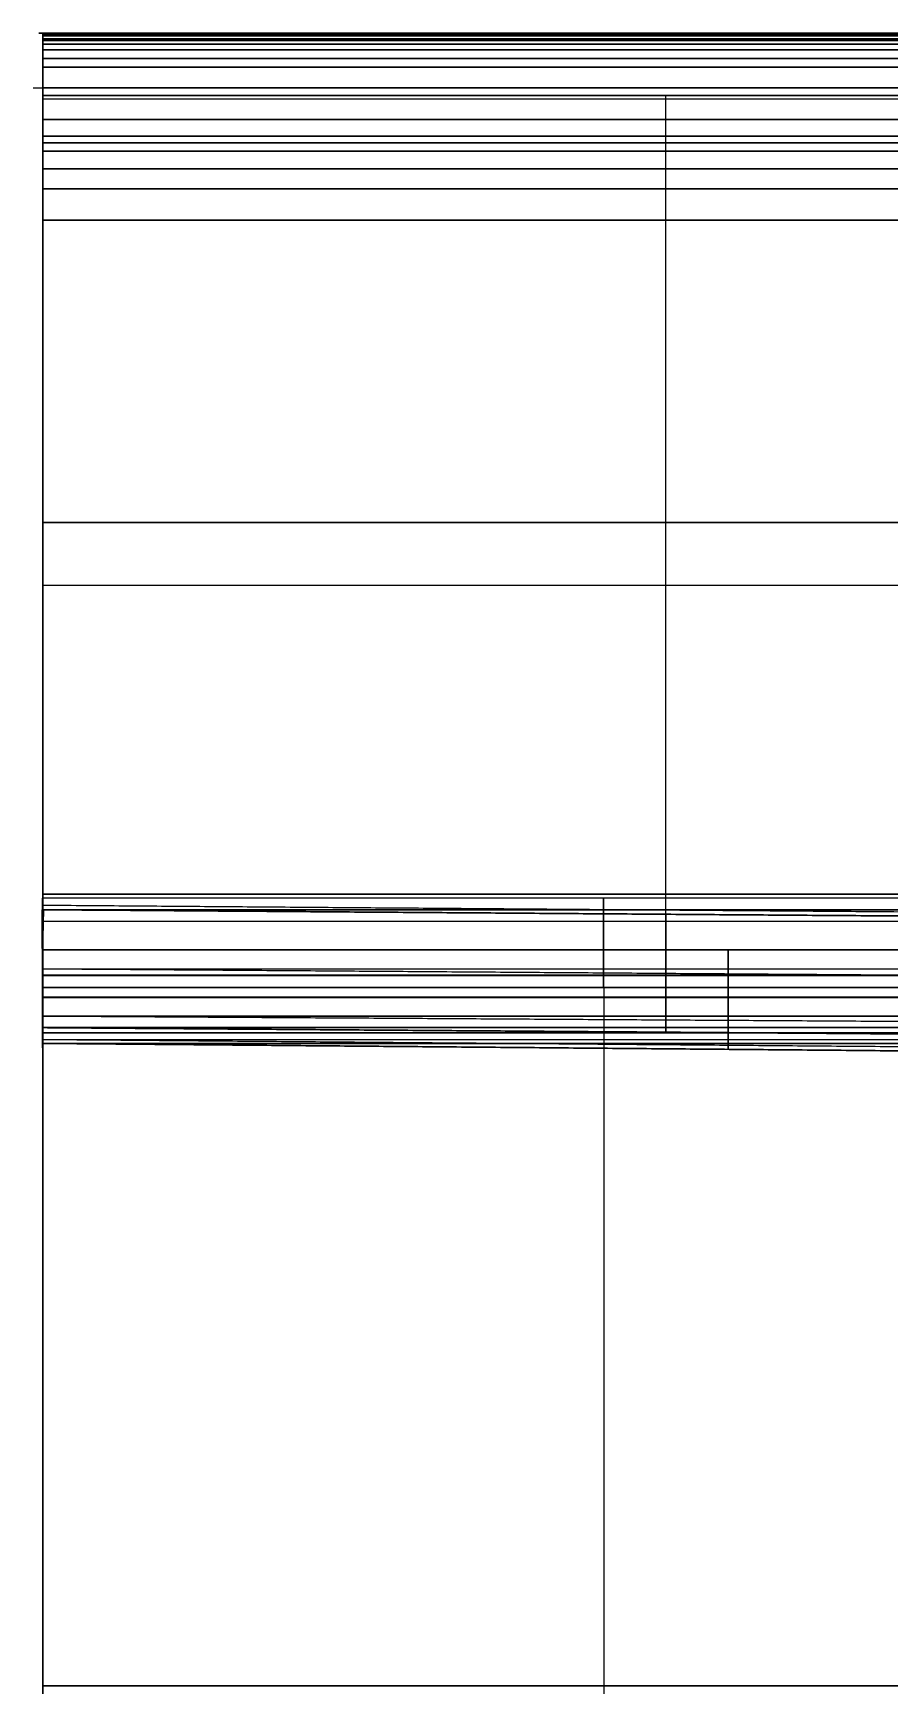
# Model space of a CAD drawing. Extents: x -362 to 342, y -36 to -20.
# Drawn here: x -361.967 to -360.592, y -22.729 to -20.078 of the extents above; entities that cross this region are included whole.
import ezdxf

# ---------------------------------------------------------------- set-up
doc = ezdxf.new("R2010")
doc.units = 0
doc.header["$MEASUREMENT"] = 0
doc.layers.add('IGES level 0', color=253, linetype='Continuous')

msp = doc.modelspace()

# ---------------------------------------------------------------- linework, layer by layer
for points in [[(-361.951, -21.484, 1.0936), (-361.951, -21.4653, 1.1351), (-361.951, -20.0786, 1.1351), (-361.951, -20.0784, 1.1007)], [(-361.951, -21.4766, 1.2476), (-361.951, -21.5028, 1.2846), (-361.951, -20.0786, 1.2846), (-361.951, -20.0784, 1.2573)], [(-361.951, -20.0784, -4.4471), (-361.951, -20.0786, -4.4814), (-361.951, -21.4653, -4.4814), (-361.951, -21.484, -4.44)], [(-361.951, -20.0784, -4.6036), (-361.951, -20.0786, -4.631), (-361.951, -21.5028, -4.631), (-361.951, -21.4766, -4.5939)], [(-361.951, -20.0901, 2.1111), (-361.951, -20.0786, 2.0286), (342.049, -20.0786, 2.0286), (342.049, -20.0901, 2.1111)], [(342.049, -20.0786, 2.0286), (342.049, -20.0786, 1.4536), (-361.951, -20.0786, 1.4536), (-361.951, -20.0786, 2.0286)], [(-361.951, -20.0786, 1.4536), (-361.951, -20.0786, 0.8786), (342.049, -20.0786, 0.8786), (342.049, -20.0786, 1.4536)], [(342.049, -20.0786, 0.8786), (342.049, -20.0799, 0.8501), (-361.951, -20.0799, 0.8501), (-361.951, -20.0786, 0.8786)], [(342.049, -20.0901, -5.454), (342.049, -20.0786, -5.3714), (-361.951, -20.0786, -5.3714), (-361.951, -20.0901, -5.454)], [(-361.951, -20.0786, -5.3714), (-361.951, -20.0786, -4.7964), (342.049, -20.0786, -4.7964), (342.049, -20.0786, -5.3714)], [(342.049, -20.0786, -4.7964), (342.049, -20.0786, -4.2214), (-361.951, -20.0786, -4.2214), (-361.951, -20.0786, -4.7964)], [(-361.951, -20.0786, -4.2214), (-361.951, -20.0799, -4.193), (342.049, -20.0799, -4.193), (342.049, -20.0786, -4.2214)], [(-361.951, -20.0786, 0.8786), (-361.951, -21.6397, 0.8618), (-361.951, -21.5786, 0.9536), (-361.951, -20.0786, 0.9536)], [(-361.951, -21.6397, 0.8618), (-361.951, -21.6731, 0.81), (-361.951, -20.0799, 0.8501), (-361.951, -20.0786, 0.8786)], [(-361.951, -21.5786, 0.9536), (-361.951, -21.4825, 1.096), (-361.951, -20.0786, 1.1007), (-361.951, -20.0786, 0.9536)], [(-361.951, -21.4653, 1.1351), (-361.951, -21.4588, 1.1786), (-361.951, -20.0786, 1.1786), (-361.951, -20.0786, 1.1351)], [(-361.951, -21.4588, 1.1777), (-361.951, -21.4642, 1.2165), (-361.951, -20.0786, 1.2165), (-361.951, -20.0786, 1.1786)], [(-361.951, -21.4646, 1.2165), (-361.951, -21.4766, 1.2476), (-361.951, -20.0786, 1.2573), (-361.951, -20.0786, 1.2165)], [(-361.951, -21.5028, 1.2846), (-361.951, -21.5467, 1.3151), (-361.951, -20.0786, 1.3151), (-361.951, -20.0786, 1.2846)], [(-361.951, -21.5464, 1.3132), (-361.951, -21.5815, 1.326), (-361.951, -20.0786, 1.326), (-361.951, -20.0786, 1.3151)], [(-361.951, -21.5815, 1.326), (-361.951, -21.6088, 1.3286), (-361.951, -20.0786, 1.3286), (-361.951, -20.0786, 1.326)], [(-361.951, -20.0901, 2.1111), (-361.951, -20.0786, 2.0286), (-361.951, -20.0786, 1.3286), (-361.951, -20.092, 1.3286)], [(-361.951, -20.0786, -4.2999), (-361.951, -21.5786, -4.2999), (-361.951, -21.6397, -4.2081), (-361.951, -20.0786, -4.2249)], [(-361.951, -20.0786, -4.2249), (-361.951, -20.0799, -4.1964), (-361.951, -21.6731, -4.1564), (-361.951, -21.6397, -4.2081)], [(-361.951, -20.0786, -4.2999), (-361.951, -20.0786, -4.4471), (-361.951, -21.4825, -4.4423), (-361.951, -21.5786, -4.2999)], [(-361.951, -20.0786, -4.4814), (-361.951, -20.0786, -4.5249), (-361.951, -21.4588, -4.5249), (-361.951, -21.4653, -4.4814)], [(-361.951, -20.0786, -4.5249), (-361.951, -20.0786, -4.5628), (-361.951, -21.4642, -4.5628), (-361.951, -21.4588, -4.524)], [(-361.951, -20.0786, -4.5628), (-361.951, -20.0786, -4.6036), (-361.951, -21.4766, -4.5939), (-361.951, -21.4646, -4.5628)], [(-361.951, -20.0786, -4.631), (-361.951, -20.0786, -4.6614), (-361.951, -21.5467, -4.6614), (-361.951, -21.5028, -4.631)], [(-361.951, -20.0786, -4.6614), (-361.951, -20.0786, -4.6724), (-361.951, -21.5815, -4.6724), (-361.951, -21.5464, -4.6595)], [(-361.951, -20.0786, -4.6724), (-361.951, -20.0786, -4.6749), (-361.951, -21.6088, -4.6749), (-361.951, -21.5815, -4.6724)], [(342.049, -20.0786, 0.882), (342.049, -20.0786, 2.0286), (-361.951, -20.0786, 2.0286), (-361.9448, -20.0786, 0.8786)], [(-361.951, -20.0786, -4.2249), (-361.951, -20.0786, -5.3714), (342.049, -20.0786, -5.3714), (342.049, -20.0786, -4.2214)], [(342.049, -20.0799, 0.8501), (342.049, -20.083, 0.8273), (-361.951, -20.083, 0.8273), (-361.951, -20.0799, 0.8501)], [(-361.951, -20.0799, -4.193), (-361.951, -20.083, -4.1702), (342.049, -20.083, -4.1702), (342.049, -20.0799, -4.193)], [(-361.951, -21.6731, 0.81), (-361.951, -21.6919, 0.7703), (-361.951, -20.083, 0.8273), (-361.951, -20.0799, 0.8501)], [(-361.951, -20.0799, -4.1964), (-361.951, -20.083, -4.1737), (-361.951, -21.6919, -4.1166), (-361.951, -21.6731, -4.1564)], [(-361.951, -20.083, 0.8273), (-361.951, -20.0877, 0.805), (342.049, -20.0877, 0.805), (342.049, -20.083, 0.8273)], [(342.049, -20.083, -4.1702), (342.049, -20.0877, -4.1479), (-361.951, -20.0877, -4.1479), (-361.951, -20.083, -4.1702)], [(-361.951, -21.6919, 0.7703), (-361.951, -21.6983, 0.7286), (-361.951, -20.0877, 0.805), (-361.951, -20.083, 0.8273)], [(-361.951, -20.083, -4.1737), (-361.951, -20.0877, -4.1514), (-361.951, -21.6983, -4.0749), (-361.951, -21.6919, -4.1166)], [(342.049, -20.0877, 0.805), (342.049, -20.0964, 0.7766), (-361.951, -20.0964, 0.7766), (-361.951, -20.0877, 0.805)], [(-361.951, -20.0877, -4.1479), (-361.951, -20.0964, -4.1195), (342.049, -20.0964, -4.1195), (342.049, -20.0877, -4.1479)], [(-361.951, -20.0877, 0.805), (-361.951, -20.0964, 0.7766), (-361.951, -21.6816, 0.6596), (-361.951, -21.6983, 0.7286)], [(-361.951, -21.6983, -4.0749), (-361.951, -21.6816, -4.006), (-361.951, -20.0964, -4.1229), (-361.951, -20.0877, -4.1514)], [(342.049, -20.1194, 2.1797), (342.049, -20.0901, 2.1111), (-361.951, -20.0901, 2.1111), (-361.951, -20.1194, 2.1797)], [(-361.951, -20.1194, -5.5226), (-361.951, -20.0901, -5.454), (342.049, -20.0901, -5.454), (342.049, -20.1194, -5.5226)], [(-361.951, -20.1194, 2.1797), (-361.951, -20.0901, 2.1111), (-361.951, -20.092, 1.3286), (-361.951, -20.1194, 1.3286)], [(-361.951, -20.1194, -4.6749), (-361.951, -20.092, -4.6749), (-361.951, -20.0901, -5.4574), (-361.951, -20.1194, -5.526)], [(-361.951, -20.0964, 0.7766), (-361.951, -20.1055, 0.7543), (342.049, -20.1055, 0.7543), (342.049, -20.0964, 0.7766)], [(342.049, -20.0964, -4.1195), (342.049, -20.1055, -4.0972), (-361.951, -20.1055, -4.0972), (-361.951, -20.0964, -4.1195)], [(-361.951, -21.6816, 0.6596), (-361.951, -21.6544, 0.6225), (-361.951, -20.1055, 0.7543), (-361.951, -20.0964, 0.7766)], [(-361.951, -20.0964, -4.1229), (-361.951, -20.1055, -4.1007), (-361.951, -21.6544, -3.9688), (-361.951, -21.6816, -4.006)], [(342.049, -20.1055, 0.7543), (342.049, -20.1194, 0.7274), (-361.951, -20.1194, 0.7274), (-361.951, -20.1055, 0.7543)], [(-361.951, -20.1055, -4.0972), (-361.951, -20.1194, -4.0703), (342.049, -20.1194, -4.0703), (342.049, -20.1055, -4.0972)], [(-361.951, -20.1055, 0.7543), (-361.951, -20.1194, 0.7274), (-361.951, -21.622, 0.6025), (-361.951, -21.6544, 0.6225)], [(-361.951, -21.6544, -3.9688), (-361.951, -21.622, -3.9489), (-361.951, -20.1194, -4.0738), (-361.951, -20.1055, -4.1007)], [(-361.951, -20.1664, 2.2407), (-361.951, -20.1194, 2.1797), (342.049, -20.1194, 2.1797), (342.049, -20.1664, 2.2407)], [(-361.951, -20.1194, 0.7274), (-361.951, -20.1333, 0.7059), (342.049, -20.1333, 0.7059), (342.049, -20.1194, 0.7274)], [(342.049, -20.1664, -5.5836), (342.049, -20.1194, -5.5226), (-361.951, -20.1194, -5.5226), (-361.951, -20.1664, -5.5836)], [(342.049, -20.1194, -4.0703), (342.049, -20.1333, -4.0487), (-361.951, -20.1333, -4.0487), (-361.951, -20.1194, -4.0703)], [(-361.951, -20.1194, 0.7274), (-361.951, -20.1333, 0.7059), (-361.951, -21.5896, 0.5826), (-361.951, -21.622, 0.6025)], [(-361.951, -20.1664, 2.2407), (-361.951, -20.1194, 2.1797), (-361.951, -20.1194, 1.3286), (-361.951, -20.1664, 1.3286)], [(-361.951, -21.622, -3.9489), (-361.951, -21.5896, -3.929), (-361.951, -20.1333, -4.0522), (-361.951, -20.1194, -4.0738)], [(-361.951, -20.1664, -4.6749), (-361.951, -20.1194, -4.6749), (-361.951, -20.1194, -5.526), (-361.951, -20.1664, -5.587)], [(342.049, -20.1333, 0.7059), (342.049, -20.1664, 0.6664), (-361.951, -20.1664, 0.6664), (-361.951, -20.1333, 0.7059)], [(-361.951, -20.1333, -4.0487), (-361.951, -20.1664, -4.0093), (342.049, -20.1664, -4.0093), (342.049, -20.1333, -4.0487)], [(-361.951, -20.1333, 0.7059), (-361.951, -20.1664, 0.6664), (-361.951, -21.5483, 0.5768), (-361.951, -21.5877, 0.5828)], [(-361.951, -21.5877, -3.9291), (-361.951, -21.5483, -3.9232), (-361.951, -20.1664, -4.0128), (-361.951, -20.1333, -4.0522)], [(342.049, -20.2544, 2.3016), (342.049, -20.1664, 2.2407), (-361.951, -20.1664, 2.2407), (-361.951, -20.2544, 2.3016)], [(-361.951, -20.1664, 0.6664), (-361.951, -20.2171, 0.6257), (342.049, -20.2171, 0.6257), (342.049, -20.1664, 0.6664)], [(-361.951, -20.2544, -5.6445), (-361.951, -20.1664, -5.5836), (342.049, -20.1664, -5.5836), (342.049, -20.2544, -5.6445)], [(342.049, -20.1664, -4.0093), (342.049, -20.2171, -3.9686), (-361.951, -20.2171, -3.9686), (-361.951, -20.1664, -4.0093)], [(-361.951, -21.5482, 0.5768), (-361.951, -20.2171, 0.6257), (-361.951, -20.1664, 0.6664), (-361.951, -21.5483, 0.5768)], [(-361.951, -20.2544, 2.3016), (-361.951, -20.1664, 2.2407), (-361.951, -20.1664, 1.3286), (-361.951, -20.2544, 1.3286)], [(-361.951, -21.5483, -3.9232), (-361.951, -20.1664, -4.0128), (-361.951, -20.2171, -3.972), (-361.951, -21.5482, -3.9232)], [(-361.951, -20.2544, -4.6749), (-361.951, -20.1664, -4.6749), (-361.951, -20.1664, -5.587), (-361.951, -20.2544, -5.648)], [(-361.951, -20.1786, 0.5768), (-361.951, -21.5483, 0.5768), (342.049, -21.5483, 0.5803), (342.049, -20.1786, 0.5803)], [(342.049, -20.1786, -3.9197), (342.049, -21.5483, -3.9197), (-361.951, -21.5483, -3.9232), (-361.951, -20.1786, -3.9232)], [(-361.951, -20.1786, 0.5768), (-361.951, -21.5483, 0.5768), (-361.951, -21.5459, -1.6732), (-361.951, -20.1786, -1.6732)], [(-361.951, -20.1786, -1.6732), (-361.951, -21.5459, -1.6732), (-361.951, -21.5483, -3.9232), (-361.951, -20.1786, -3.9232)], [(342.049, -20.1786, -3.9197), (342.049, -20.1786, 0.5803), (-361.951, -20.1843, 0.5768), (-361.951, -20.1786, -3.9232)], [(342.049, -20.2171, 0.6257), (342.049, -20.2438, 0.6105), (-361.951, -20.2438, 0.6105), (-361.951, -20.2171, 0.6257)], [(-361.951, -20.2171, -3.9686), (-361.951, -20.2438, -3.9534), (342.049, -20.2438, -3.9534), (342.049, -20.2171, -3.9686)], [(-361.951, -20.2171, 0.6257), (-361.951, -20.2438, 0.6105), (-361.951, -21.5481, 0.5768), (-361.951, -20.2171, 0.6257)], [(-361.951, -20.2438, 0.6105), (-361.951, -20.296, 0.5901), (-361.951, -21.5483, 0.5768), (-361.951, -20.2171, 0.6257)], [(-361.951, -20.2171, -3.972), (-361.951, -21.5481, -3.9232), (-361.951, -20.2438, -3.9568), (-361.951, -20.2171, -3.972)], [(-361.951, -20.2171, -3.972), (-361.951, -21.5483, -3.9232), (-361.951, -20.296, -3.9365), (-361.951, -20.2438, -3.9568)], [(-361.951, -20.2438, 0.6105), (-361.951, -20.2675, 0.5999), (342.049, -20.2675, 0.5999), (342.049, -20.2438, 0.6105)], [(342.049, -20.2438, -3.9534), (342.049, -20.2675, -3.9428), (-361.951, -20.2675, -3.9428), (-361.951, -20.2438, -3.9534)], [(342.049, -20.3786, 2.3286), (342.049, -20.2544, 2.3016), (-361.951, -20.2544, 2.3016), (-361.951, -20.3786, 2.3286)], [(-361.951, -20.3786, -5.6714), (-361.951, -20.2544, -5.6445), (342.049, -20.2544, -5.6445), (342.049, -20.3786, -5.6714)], [(-361.951, -20.3786, 2.3286), (-361.951, -20.2544, 2.3016), (-361.951, -20.2544, 1.3286), (-361.951, -20.3786, 1.3286)], [(-361.951, -20.3786, -4.6749), (-361.951, -20.2544, -4.6749), (-361.951, -20.2544, -5.648), (-361.951, -20.3786, -5.6749)], [(342.049, -20.2675, 0.5999), (342.049, -20.296, 0.5901), (-361.951, -20.296, 0.5901), (-361.951, -20.2675, 0.5999)], [(-361.951, -20.2675, -3.9428), (-361.951, -20.296, -3.933), (342.049, -20.296, -3.933), (342.049, -20.2675, -3.9428)], [(-361.951, -20.296, 0.5901), (-361.951, -20.3283, 0.5828), (342.049, -20.3283, 0.5828), (342.049, -20.296, 0.5901)], [(342.049, -20.296, -3.933), (342.049, -20.3283, -3.9257), (-361.951, -20.3283, -3.9257), (-361.951, -20.296, -3.933)], [(-361.951, -20.296, 0.5901), (-361.951, -20.3786, 0.5786), (-361.951, -21.5477, 0.5768), (-361.951, -20.296, 0.5901)], [(-361.951, -20.296, -3.9365), (-361.951, -21.5477, -3.9232), (-361.951, -20.3786, -3.9249), (-361.951, -20.296, -3.9365)], [(342.049, -20.3283, 0.5828), (342.049, -20.3786, 0.5786), (-361.951, -20.3786, 0.5786), (-361.951, -20.3283, 0.5828)], [(-361.951, -20.3283, -3.9257), (-361.951, -20.3786, -3.9214), (342.049, -20.3786, -3.9214), (342.049, -20.3283, -3.9257)], [(-361.951, -22.7286, 2.3286), (-361.951, -20.3786, 2.3286), (342.049, -20.3786, 2.3286), (342.049, -22.7286, 2.3286)], [(342.049, -22.7286, -5.6714), (342.049, -20.3786, -5.6714), (-361.951, -20.3786, -5.6714), (-361.951, -22.7286, -5.6714)], [(-361.951, -20.3786, 2.3286), (-361.951, -20.3786, 1.3286), (-361.951, -21.6088, 1.3268), (-361.951, -21.6088, 2.3286)], [(-361.951, -21.6088, -5.6749), (-361.951, -21.6088, -4.6732), (-361.951, -20.3786, -4.6749), (-361.951, -20.3786, -5.6749)], [(-361.9512, -21.4653, -4.4814), (-361.9513, -21.484, -4.44), (-361.9512, -21.6091, -4.3918), (-361.9512, -21.609, -4.4391)], [(-361.9511, -21.4645, -4.5625), (-361.9511, -21.4588, -4.5249), (-361.9512, -21.609, -4.4872), (-361.9511, -21.609, -4.5261)], [(-361.9511, -21.459, -4.5249), (-361.9512, -21.4653, -4.4814), (-361.9512, -21.609, -4.4391), (-361.9512, -21.609, -4.4872)], [(-361.9511, -21.4646, -4.5629), (-361.9511, -21.609, -4.5261), (-361.9511, -21.4766, -4.594), (-361.9511, -21.4637, -4.5629)], [(-361.951, -21.4645, 1.2162), (-361.951, -21.4588, 1.1786), (-361.951, -21.609, 1.1409), (-361.951, -21.609, 1.1797)], [(-361.951, -21.459, 1.1785), (-361.951, -21.4653, 1.1351), (-361.951, -21.609, 1.0928), (-361.951, -21.609, 1.1409)], [(-361.951, -21.4646, 1.2165), (-361.951, -21.609, 1.1797), (-361.9509, -21.4766, 1.2476), (-361.951, -21.4637, 1.2165)], [(-361.951, -21.4653, 1.1351), (-361.9509, -21.484, 1.0936), (-361.951, -21.6091, 1.0454), (-361.951, -21.609, 1.0928)], [(-361.9521, -21.484, -4.44), (-361.9512, -21.5283, -4.3753), (-361.9513, -21.6091, -4.3424), (-361.9512, -21.6091, -4.3918)], [(-361.9511, -21.4766, -4.594), (-361.9511, -21.609, -4.5261), (-361.951, -21.5028, -4.631), (-361.9511, -21.4766, -4.594)], [(-361.951, -21.4766, 1.2476), (-361.951, -21.609, 1.1797), (-361.951, -21.5028, 1.2846), (-361.9509, -21.4766, 1.2476)], [(-361.9501, -21.484, 1.0936), (-361.951, -21.5283, 1.029), (-361.951, -21.6091, 0.996), (-361.951, -21.6091, 1.0454)], [(-361.951, -21.5381, -4.6554), (-361.951, -21.5028, -4.631), (-361.9511, -21.609, -4.5261), (-361.9511, -21.6089, -4.5796)], [(-361.951, -21.5381, 1.3091), (-361.951, -21.5028, 1.2846), (-361.951, -21.609, 1.1797), (-361.951, -21.6089, 1.2333)], [(-361.9512, -21.5283, -4.3753), (-361.9513, -21.6092, -4.254), (-361.9513, -21.6091, -4.3424), (-361.9512, -21.5283, -4.3753)], [(-361.951, -21.564, -4.666), (-361.951, -21.5381, -4.6554), (-361.9511, -21.6089, -4.5796), (-361.951, -21.6089, -4.6428)], [(-361.951, -21.5283, 1.029), (-361.951, -21.6092, 0.9077), (-361.951, -21.6091, 0.996), (-361.951, -21.5283, 1.029)], [(-361.951, -21.564, 1.3196), (-361.951, -21.5381, 1.3091), (-361.951, -21.6089, 1.2333), (-361.951, -21.6089, 1.2965)], [(-361.951, -21.5477, 0.5768), (-361.951, -21.5877, 0.5828), (-361.951, -21.5877, -1.6732), (-361.951, -21.5459, -1.6731)], [(-361.951, -21.5459, -1.6732), (-361.951, -21.5877, -1.6732), (-361.951, -21.5877, -3.9291), (-361.951, -21.5477, -3.9232)], [(-361.951, -21.5483, 0.5768), (-361.951, -21.5896, 0.5826), (342.049, -21.5887, 0.5858), (342.049, -21.5483, 0.5803)], [(-361.951, -21.5815, 1.326), (-361.951, -21.564, 1.3196), (-361.951, -21.6089, 1.2965), (-361.951, -21.6089, 1.3146)], [(-361.951, -21.5815, -4.6724), (-361.951, -21.564, -4.666), (-361.951, -21.6089, -4.6428), (-361.951, -21.6089, -4.6609)], [(-361.951, -21.6088, 1.3286), (-361.951, -21.5815, 1.326), (-361.951, -21.6089, 1.3146), (-361.951, -21.6088, 1.3286)], [(-361.951, -21.6088, -4.6749), (-361.951, -21.5815, -4.6724), (-361.951, -21.6089, -4.6609), (-361.951, -21.6088, -4.6749)], [(-361.951, -21.5877, 0.5821), (-361.951, -21.622, 0.6025), (-361.951, -21.622, -1.6732), (-361.951, -21.5877, -1.6732)], [(-361.951, -21.5877, -1.6732), (-361.951, -21.622, -1.6732), (-361.951, -21.622, -3.9489), (-361.951, -21.5877, -3.9284)], [(342.049, -21.5887, 0.5858), (342.049, -21.6239, 0.6007), (-361.951, -21.6254, 0.5982), (-361.951, -21.5896, 0.5826)], [(-361.951, -21.5887, -3.9287), (-361.951, -21.6239, -3.9436), (342.049, -21.6254, -3.941), (342.049, -21.5896, -3.9255)], [(-361.9513, -21.6092, -4.254), (-361.9514, -21.6386, -4.2081), (-361.9514, -21.7052, -4.2081), (-361.9513, -21.7052, -4.254)], [(-361.951, -21.7052, -4.6732), (-361.951, -21.6088, -4.6749), (-361.9513, -21.6092, -4.254), (-361.9513, -21.7052, -4.254)], [(-361.951, -21.6088, 1.3286), (-361.951, -21.6088, 2.3286), (-361.951, -22.7286, 2.3286), (-361.951, -22.7286, 1.3268)], [(-361.951, -22.7286, -4.6732), (-361.951, -22.7286, -5.6749), (-361.951, -21.6088, -5.6749), (-361.951, -21.6088, -4.6749)], [(-361.951, -21.7052, 1.3268), (-361.951, -21.6088, 1.3286), (-361.951, -21.6092, 0.9077), (-361.951, -21.7052, 0.9077)], [(-361.951, -21.6092, 0.9077), (-361.951, -21.6386, 0.8618), (-361.951, -21.7052, 0.8618), (-361.951, -21.7052, 0.9077)], [(-361.951, -21.6239, 0.5972), (-361.951, -21.6543, 0.6221), (-361.951, -21.6543, -1.6732), (-361.951, -21.622, -1.6732)], [(-361.951, -21.6543, 0.6221), (-361.951, -21.6816, 0.6596), (-361.951, -21.6816, -1.6732), (-361.951, -21.622, -1.6731)], [(-361.951, -21.622, -1.6732), (-361.951, -21.6543, -1.6732), (-361.951, -21.6543, -3.9685), (-361.951, -21.6239, -3.9436)], [(-361.951, -21.622, -1.6732), (-361.951, -21.6816, -1.6732), (-361.951, -21.6816, -4.006), (-361.951, -21.6543, -3.9685)], [(-361.951, -21.6254, 0.5982), (-361.951, -21.6543, 0.6221), (342.049, -21.6544, 0.6242), (342.049, -21.6239, 0.6007)], [(-361.9514, -21.6386, -4.2081), (-361.9514, -21.6731, -4.1564), (-361.9514, -21.7052, -4.1523), (-361.9514, -21.7052, -4.2081)], [(-361.951, -21.6386, 0.8618), (-361.951, -21.6731, 0.81), (-361.951, -21.7052, 0.8059), (-361.951, -21.7052, 0.8618)], [(-361.9514, -21.6731, -4.1564), (-361.9515, -21.6919, -4.1166), (-361.9515, -21.7052, -4.1152), (-361.9514, -21.7052, -4.1523)], [(342.049, -21.6546, 0.6228), (342.049, -21.6815, 0.6597), (-361.951, -21.6816, 0.6596), (-361.951, -21.6543, 0.6221)], [(-361.951, -21.6731, 0.81), (-361.951, -21.6919, 0.7703), (-361.951, -21.7052, 0.7688), (-361.951, -21.7052, 0.8059)], [(-361.9516, -21.6816, -4.006), (-361.9515, -21.6983, -4.0749), (-361.9515, -21.7052, -4.075), (-361.9516, -21.7052, -3.994)], [(-361.951, -21.6816, -4.006), (-361.9516, -21.7052, -3.994), (-361.951, -21.7052, 0.6476), (-361.951, -21.6816, 0.6598)], [(-361.9515, -21.6983, -4.0749), (-361.9515, -21.7052, -4.0749), (-361.9515, -21.7052, -4.1152), (-361.9515, -21.6919, -4.1166)], [(-361.951, -21.6816, 0.6596), (-361.951, -21.6983, 0.7268), (342.049, -21.6983, 0.7286), (342.049, -21.6815, 0.6597)], [(342.049, -21.6816, -4.0025), (342.049, -21.6983, -4.0697), (-361.951, -21.6983, -4.0714), (-361.951, -21.6815, -4.0026)], [(-361.951, -21.6816, 0.6596), (-361.951, -21.6983, 0.7286), (-361.951, -21.7052, 0.7286), (-361.951, -21.7052, 0.6476)], [(-361.951, -21.6983, 0.7286), (-361.951, -21.7052, 0.7286), (-361.951, -21.7052, 0.7688), (-361.951, -21.6919, 0.7703)], [(-361.951, -21.7052, 1.3268), (-361.951, -21.7052, -4.6732), (-361.951, -23.3437, -4.6714), (-361.951, -23.3437, 1.3286)], [(-361.951, -25.0786, -5.6714), (-361.951, -22.7286, -5.6714), (342.049, -22.7286, -5.6714), (342.049, -25.0786, -5.6714)]]:
    msp.add_3dface(points)
at = {"layer": 'IGES level 0'}
for points in [[(342.0428, -20.0786, -4.2214), (-9.9572, -20.0786, -4.2214), (-361.9572, -20.0786, -4.2214)], [(-361.9572, -20.0786, -4.2214), (-9.9572, -20.0786, -4.2214), (342.0428, -20.0786, -4.2214)], [(342.049, -20.0786, 2.0286), (-9.951, -20.0786, 2.0286), (-361.951, -20.0786, 2.0286)], [(-361.951, -20.0786, -4.7964), (-9.951, -20.0786, -4.7964), (342.049, -20.0786, -4.7964)], [(-361.951, -20.0786, 2.0286), (-9.951, -20.0786, 2.0286), (342.049, -20.0786, 2.0286)], [(-361.951, -20.0786, 1.4536), (-9.951, -20.0786, 1.4536), (342.049, -20.0786, 1.4536)], [(-361.951, -20.0786, -5.3714), (-9.951, -20.0786, -5.3714), (342.049, -20.0786, -5.3714)], [(342.049, -20.0786, -5.3714), (-9.951, -20.0786, -5.3714), (-361.951, -20.0786, -5.3714)], [(342.049, -20.0786, -4.7964), (-9.951, -20.0786, -4.7964), (-361.951, -20.0786, -4.7964)], [(-361.9448, -20.0786, 0.8786), (-9.9448, -20.0786, 0.8786), (342.0552, -20.0786, 0.8786)], [(342.0552, -20.0786, 0.8786), (-9.9448, -20.0786, 0.8786), (-361.9448, -20.0786, 0.8786)], [(-361.9666, -20.1664, 2.2407), (-9.9666, -20.1664, 2.2407), (342.0334, -20.1664, 2.2407)], [(-361.951, -20.1664, 0.6664), (-9.951, -20.1664, 0.6664), (342.049, -20.1664, 0.6664)], [(342.049, -20.1664, -4.0093), (-9.951, -20.1664, -4.0093), (-361.951, -20.1664, -4.0093)], [(342.0646, -20.1664, -5.5836), (-9.9354, -20.1664, -5.5836), (-361.9354, -20.1664, -5.5836)], [(-361.951, -21.5483, 0.5768), (-361.951, -20.8634, 0.5768), (-361.951, -20.1786, 0.5768)], [(-361.951, -20.1786, -3.9232), (-361.951, -20.8634, -3.9232), (-361.951, -21.5483, -3.9232)], [(-361.951, -20.1786, -1.6732), (-361.951, -25.3646, -1.6732), (-361.951, -30.5507, -1.6732)], [(-359.9527, -20.1786, -1.6732), (-360.9519, -20.1786, -1.6732), (-361.951, -20.1786, -1.6732)], [(-361.951, -21.5483, -3.9232), (-361.951, -20.8634, -3.9232), (-361.951, -20.1786, -3.9232)], [(-360.951, -21.5483, 0.5681), (-360.951, -20.8634, 0.5681), (-360.951, -20.1786, 0.5681)], [(-360.951, -21.5483, -3.9144), (-360.951, -20.8634, -3.9144), (-360.951, -20.1786, -3.9144)], [(342.049, -20.3786, 0.5786), (-9.951, -20.3786, 0.5786), (-361.951, -20.3786, 0.5786)], [(-361.951, -20.3786, 2.3286), (-9.951, -20.3786, 2.3286), (342.049, -20.3786, 2.3286)], [(-361.951, -20.3786, -3.9214), (-361.951, -20.9634, -3.9214), (-361.951, -21.5483, -3.9214)], [(-361.951, -20.3786, 0.5786), (-9.951, -20.3786, 0.5786), (342.049, -20.3786, 0.5786)], [(-361.951, -20.3786, 2.3286), (-361.951, -22.7286, 2.3286), (-361.951, -25.0786, 2.3286)], [(342.049, -20.3786, 2.3286), (-9.951, -20.3786, 2.3286), (-361.951, -20.3786, 2.3286)], [(-361.951, -25.0786, -5.6714), (-361.951, -22.7286, -5.6714), (-361.951, -20.3786, -5.6714)], [(-361.951, -21.5483, -3.9214), (-361.951, -20.9634, -3.9214), (-361.951, -20.3786, -3.9214)], [(-361.951, -20.3786, -5.6714), (-361.951, -22.7286, -5.6714), (-361.951, -25.0786, -5.6714)], [(-361.951, -25.0786, 2.3286), (-361.951, -22.7286, 2.3286), (-361.951, -20.3786, 2.3286)], [(-361.951, -20.3786, -3.9214), (-9.951, -20.3786, -3.9214), (342.049, -20.3786, -3.9214)], [(342.049, -20.3786, -5.6714), (-9.951, -20.3786, -5.6714), (-361.951, -20.3786, -5.6714)], [(342.049, -20.3786, -3.9214), (-9.951, -20.3786, -3.9214), (-361.951, -20.3786, -3.9214)], [(-361.951, -20.3786, -5.6714), (-9.951, -20.3786, -5.6714), (342.049, -20.3786, -5.6714)], [(-361.951, -20.9634, -3.9214), (-9.951, -20.9634, -3.9214), (342.049, -20.9634, -3.9214)], [(-361.951, -20.9634, 0.5786), (-9.951, -20.9634, 0.5786), (342.049, -20.9634, 0.5786)], [(-361.951, -21.4588, -4.5214), (-9.951, -21.4588, -4.5214), (342.049, -21.4588, -4.5214)], [(-361.951, -21.4588, 1.1786), (-9.951, -21.4588, 1.1786), (342.049, -21.4588, 1.1786)], [(342.049, -21.4588, 1.1786), (-9.951, -21.4588, 1.1786), (-361.951, -21.4588, 1.1786)], [(342.049, -21.4588, -4.5214), (-9.951, -21.4588, -4.5214), (-361.951, -21.4588, -4.5214)], [(342.049, -21.4653, -4.478), (-9.951, -21.4653, -4.478), (-361.951, -21.4653, -4.478)], [(342.049, -21.4653, 1.1351), (-9.951, -21.4653, 1.1351), (-361.951, -21.4653, 1.1351)], [(342.049, -21.484, -4.4382), (-9.951, -21.484, -4.4382), (-361.951, -21.484, -4.4382)], [(-361.951, -21.484, -4.4382), (-9.951, -21.484, -4.4382), (342.049, -21.484, -4.4382)], [(342.049, -21.484, 1.0953), (-9.951, -21.484, 1.0953), (-361.951, -21.484, 1.0953)], [(-361.951, -21.484, 1.0953), (-9.951, -21.484, 1.0953), (342.049, -21.484, 1.0953)], [(342.049, -21.5028, 1.2846), (-9.951, -21.5028, 1.2846), (-361.951, -21.5028, 1.2846)], [(342.049, -21.5028, -4.6275), (-9.951, -21.5028, -4.6275), (-361.951, -21.5028, -4.6275)], [(-361.951, -21.5483, 0.5786), (-9.951, -21.5483, 0.5786), (342.049, -21.5483, 0.5786)], [(-361.951, -21.5483, -3.9214), (-9.951, -21.5483, -3.9214), (342.049, -21.5483, -3.9214)], [(342.049, -21.5483, 0.5786), (-9.951, -21.5483, 0.5786), (-361.951, -21.5483, 0.5786)], [(342.049, -21.5483, -3.9214), (-9.951, -21.5483, -3.9214), (-361.951, -21.5483, -3.9214)], [(-361.951, -21.5786, -4.2964), (-9.951, -21.5786, -4.2964), (342.049, -21.5786, -4.2964)], [(-361.951, -21.5786, 0.9536), (-9.951, -21.5786, 0.9536), (342.049, -21.5786, 0.9536)], [(342.049, -21.6088, 1.3286), (-9.951, -21.6088, 1.3286), (-361.951, -21.6088, 1.3286)], [(-361.951, -21.6088, -4.6714), (-361.951, -23.3437, -4.6714), (-361.951, -25.0786, -4.6714)], [(342.049, -21.6088, -4.6714), (-9.951, -21.6088, -4.6714), (-361.951, -21.6088, -4.6714)], [(-361.951, -25.0786, 1.3286), (-361.951, -23.3437, 1.3286), (-361.951, -21.6088, 1.3286)], [(-361.951, -21.6088, 1.3286), (-9.951, -21.6088, 1.3286), (342.049, -21.6088, 1.3286)], [(-361.951, -21.6088, 1.3286), (-361.951, -23.3437, 1.3286), (-361.951, -25.0786, 1.3286)], [(-361.951, -25.0786, -4.6714), (-361.951, -23.3437, -4.6714), (-361.951, -21.6088, -4.6714)], [(-361.951, -21.6088, -4.6714), (-9.951, -21.6088, -4.6714), (342.049, -21.6088, -4.6714)], [(-361.951, -25.0786, 1.3268), (-361.951, -23.3437, 1.3268), (-361.951, -21.6088, 1.3268)], [(-361.951, -21.6088, -4.6732), (-361.951, -23.3437, -4.6732), (-361.951, -25.0786, -4.6732)], [(-361.951, -21.6088, 1.3268), (-361.951, -23.3437, 1.3268), (-361.951, -25.0786, 1.3268)], [(-361.951, -25.0786, -4.6732), (-361.951, -23.3437, -4.6732), (-361.951, -21.6088, -4.6732)], [(-361.0501, -25.0786, 1.319), (-361.0501, -23.3437, 1.319), (-361.0501, -21.6088, 1.319)], [(-361.0501, -25.0786, -4.6653), (-361.0501, -23.3437, -4.6653), (-361.0501, -21.6088, -4.6653)], [(-361.951, -21.6544, 0.6225), (-9.951, -21.6544, 0.6225), (342.049, -21.6544, 0.6225)], [(-361.951, -21.6544, -3.9654), (-9.951, -21.6544, -3.9654), (342.049, -21.6544, -3.9654)], [(342.049, -21.6544, -3.9654), (-9.951, -21.6544, -3.9654), (-361.951, -21.6544, -3.9654)], [(-361.951, -21.6731, -4.1547), (-9.951, -21.6731, -4.1547), (342.049, -21.6731, -4.1547)], [(342.049, -21.6731, -4.1547), (-9.951, -21.6731, -4.1547), (-361.951, -21.6731, -4.1547)], [(-361.951, -21.6731, 0.8118), (-9.951, -21.6731, 0.8118), (342.049, -21.6731, 0.8118)], [(342.049, -21.6731, 0.8118), (-9.951, -21.6731, 0.8118), (-361.951, -21.6731, 0.8118)], [(-361.951, -21.6919, -4.1149), (-9.951, -21.6919, -4.1149), (342.049, -21.6919, -4.1149)], [(-361.951, -21.6919, 0.772), (-9.951, -21.6919, 0.772), (342.049, -21.6919, 0.772)], [(342.049, -21.6983, -4.0714), (-9.951, -21.6983, -4.0714), (-361.951, -21.6983, -4.0714)], [(342.049, -21.6983, 0.7286), (-9.951, -21.6983, 0.7286), (-361.951, -21.6983, 0.7286)], [(-361.951, -21.6983, 0.7286), (-9.951, -21.6983, 0.7286), (342.049, -21.6983, 0.7286)], [(-361.951, -21.6983, -4.0714), (-9.951, -21.6983, -4.0714), (342.049, -21.6983, -4.0714)], [(-359.951, -21.7157, 0.7268), (-360.951, -21.707, 0.7268), (-361.951, -21.6983, 0.7268)], [(-359.951, -21.7157, -4.0732), (-360.951, -21.707, -4.0732), (-361.951, -21.6983, -4.0732)], [(-361.951, -21.6983, -4.0732), (-360.951, -21.707, -4.0732), (-359.951, -21.7157, -4.0732)], [(-361.951, -21.6983, 0.7268), (-360.951, -21.707, 0.7268), (-359.951, -21.7157, 0.7268)]]:
    msp.add_open_spline(points, degree=2, dxfattribs=at)
at = {"layer": 'IGES level 0', "extrusion": (-1, -1.2546e-12, 1.3331e-12)}
for points in [[(-361.951, -20.3786, 0.5786), (-361.951, -20.2028, 0.5786), (-361.951, -20.0786, 0.7028), (-361.951, -20.0786, 0.8786)], [(-361.951, -20.0786, 0.8786), (-361.951, -20.0786, 0.7028), (-361.951, -20.2028, 0.5786), (-361.951, -20.3786, 0.5786)]]:
    msp.add_rational_spline(points, [1, 0.804737854124, 0.804737854124, 1], degree=3, dxfattribs=at)
at = {"layer": 'IGES level 0', "extrusion": (-1, -1.9628e-12, 2.8891e-12)}
for points in [[(-361.951, -20.3786, -5.6714), (-361.951, -20.2028, -5.6714), (-361.951, -20.0786, -5.5472), (-361.951, -20.0786, -5.3714)], [(-361.951, -20.0786, -5.3714), (-361.951, -20.0786, -5.5472), (-361.951, -20.2028, -5.6714), (-361.951, -20.3786, -5.6714)]]:
    msp.add_rational_spline(points, [1, 0.804737854124, 0.804737854124, 1], degree=3, dxfattribs=at)
at = {"layer": 'IGES level 0', "extrusion": (1, 9.196e-13, 4.2557e-12)}
for points in [[(-361.951, -20.0786, -4.2214), (-361.951, -20.0786, -4.0457), (-361.951, -20.2028, -3.9214), (-361.951, -20.3786, -3.9214)], [(-361.951, -20.3786, -3.9214), (-361.951, -20.2028, -3.9214), (-361.951, -20.0786, -4.0457), (-361.951, -20.0786, -4.2214)]]:
    msp.add_rational_spline(points, [1, 0.804737854124, 0.804737854124, 1], degree=3, dxfattribs=at)
at = {"layer": 'IGES level 0', "extrusion": (1, 1.0201e-12, 2.5379e-12)}
for points in [[(-361.951, -20.0786, 2.0286), (-361.951, -20.0786, 2.2043), (-361.951, -20.2028, 2.3286), (-361.951, -20.3786, 2.3286)], [(-361.951, -20.3786, 2.3286), (-361.951, -20.2028, 2.3286), (-361.951, -20.0786, 2.2043), (-361.951, -20.0786, 2.0286)]]:
    msp.add_rational_spline(points, [1, 0.804737854124, 0.804737854124, 1], degree=3, dxfattribs=at)
at = {"layer": 'IGES level 0', "extrusion": (1, 0, 0)}
for points in [[(-361.951, -20.0786, 2.0286), (-361.951, -20.0786, 1.4536), (-361.951, -20.0786, 0.8786)], [(-361.951, -20.0786, -4.2214), (-361.951, -20.0786, -4.7964), (-361.951, -20.0786, -5.3714)], [(-361.951, -20.0786, -5.3714), (-361.951, -20.0786, -4.7964), (-361.951, -20.0786, -4.2214)], [(-361.951, -20.0786, 0.8786), (-361.951, -20.0786, 1.4536), (-361.951, -20.0786, 2.0286)], [(-361.951, -20.1786, 0.5768), (-361.951, -20.1786, -1.6732), (-361.951, -20.1786, -3.9232)], [(-361.951, -20.1786, -3.9232), (-361.951, -20.1786, -1.6732), (-361.951, -20.1786, 0.5768)]]:
    msp.add_open_spline(points, degree=2, dxfattribs=at)
at = {"layer": 'IGES level 0', "extrusion": (-1.281e-13, -1, 0)}
for points in [[(-359.9527, -20.1786, 0.5594), (-360.9519, -20.1786, 0.5681), (-361.951, -20.1786, 0.5768)], [(-361.951, -20.1786, 0.5768), (-360.9519, -20.1786, 0.5681), (-359.9527, -20.1786, 0.5594)]]:
    msp.add_open_spline(points, degree=2, dxfattribs=at)
at = {"layer": 'IGES level 0', "extrusion": (-1.44e-14, -1, 0)}
for points in [[(-359.9527, -20.1786, -3.9057), (-360.9519, -20.1786, -3.9145), (-361.951, -20.1786, -3.9232)], [(-361.951, -20.1786, -3.9232), (-360.9519, -20.1786, -3.9145), (-359.9527, -20.1786, -3.9057)]]:
    msp.add_open_spline(points, degree=2, dxfattribs=at)
at = {"layer": 'IGES level 0', "extrusion": (1, 0, 1.014e-13)}
msp.add_open_spline([(-360.9519, -20.1786, -3.9145), (-360.9519, -20.1786, -1.6732), (-360.9519, -20.1786, 0.5681)], degree=2, dxfattribs=at)
at = {"layer": 'IGES level 0', "extrusion": (-7.08e-14, -1, 0)}
msp.add_open_spline([(-361.951, -20.8634, 0.5768), (-360.951, -20.8634, 0.5681), (-359.951, -20.8634, 0.5594)], degree=2, dxfattribs=at)
at = {"layer": 'IGES level 0', "extrusion": (-2.84e-14, -1, 0)}
msp.add_open_spline([(-359.951, -20.8634, -3.9057), (-360.951, -20.8634, -3.9144), (-361.951, -20.8634, -3.9232)], degree=2, dxfattribs=at)
at = {"layer": 'IGES level 0', "extrusion": (1, 9.7009e-12, 1.9965e-12)}
for points in [[(-361.951, -21.484, -4.4382), (-361.951, -21.4675, -4.4631), (-361.951, -21.4588, -4.4916), (-361.951, -21.4588, -4.5214)], [(-361.951, -21.4588, -4.5214), (-361.951, -21.4588, -4.4916), (-361.951, -21.4675, -4.4631), (-361.951, -21.484, -4.4382)]]:
    msp.add_rational_spline(points, [1, 0.971394684326, 0.971394684326, 1], degree=3, dxfattribs=at)
at = {"layer": 'IGES level 0', "extrusion": (1, -1.4163e-12, -4.4059e-12)}
for points in [[(-361.951, -21.6088, 1.3286), (-361.951, -21.521, 1.3286), (-361.951, -21.4588, 1.2664), (-361.951, -21.4588, 1.1786)], [(-361.951, -21.4588, 1.1786), (-361.951, -21.4588, 1.2664), (-361.951, -21.521, 1.3286), (-361.951, -21.6088, 1.3286)]]:
    msp.add_rational_spline(points, [1, 0.804737854124, 0.804737854124, 1], degree=3, dxfattribs=at)
at = {"layer": 'IGES level 0', "extrusion": (-1, 5.2762e-12, -5.2647e-12)}
for points in [[(-361.951, -21.484, 1.0953), (-361.951, -21.4675, 1.1202), (-361.951, -21.4588, 1.1487), (-361.951, -21.4588, 1.1786)], [(-361.951, -21.4588, 1.1786), (-361.951, -21.4588, 1.1487), (-361.951, -21.4675, 1.1202), (-361.951, -21.484, 1.0953)]]:
    msp.add_rational_spline(points, [1, 0.971394684326, 0.971394684326, 1], degree=3, dxfattribs=at)
at = {"layer": 'IGES level 0', "extrusion": (-1, 0, -1.2938e-12)}
for points in [[(-361.951, -21.6088, -4.6714), (-361.951, -21.521, -4.6714), (-361.951, -21.4588, -4.6093), (-361.951, -21.4588, -4.5214)], [(-361.951, -21.4588, -4.5214), (-361.951, -21.4588, -4.6093), (-361.951, -21.521, -4.6714), (-361.951, -21.6088, -4.6714)]]:
    msp.add_rational_spline(points, [1, 0.804737854124, 0.804737854124, 1], degree=3, dxfattribs=at)
at = {"layer": 'IGES level 0', "extrusion": (1, 1.8597e-12, 1.5456e-12)}
for points in [[(-361.951, -21.6088, 1.3268), (-361.951, -21.4728, 1.3268), (-361.951, -21.4086, 1.2068), (-361.951, -21.484, 1.0936)], [(-361.951, -21.484, 1.0936), (-361.951, -21.4086, 1.2068), (-361.951, -21.4728, 1.3268), (-361.951, -21.6088, 1.3268)]]:
    msp.add_rational_spline(points, [1, 0.647905283688, 0.647905283688, 1], degree=3, dxfattribs=at)
at = {"layer": 'IGES level 0', "extrusion": (-1, -4.2987e-12, -1.0038e-12)}
for points in [[(-361.951, -21.484, -4.44), (-361.951, -21.4086, -4.5532), (-361.951, -21.4728, -4.6732), (-361.951, -21.6088, -4.6732)], [(-361.951, -21.6088, -4.6732), (-361.951, -21.4728, -4.6732), (-361.951, -21.4086, -4.5532), (-361.951, -21.484, -4.44)]]:
    msp.add_rational_spline(points, [1, 0.647905283688, 0.647905283688, 1], degree=3, dxfattribs=at)
at = {"layer": 'IGES level 0', "extrusion": (-0.007694, -0.99997, 0)}
msp.add_open_spline([(-361.951, -21.4766, 1.2476), (-360.9744, -21.4841, 1.2436), (-359.9978, -21.4916, 1.2396)], degree=2, dxfattribs=at)
at = {"layer": 'IGES level 0', "extrusion": (0.007694, 0.99997, 0)}
msp.add_open_spline([(-361.951, -21.4766, -4.594), (-360.9744, -21.4841, -4.5899), (-359.9978, -21.4916, -4.5859)], degree=2, dxfattribs=at)
at = {"layer": 'IGES level 0', "extrusion": (1, -3.0066e-12, 0)}
msp.add_open_spline([(-361.951, -21.6731, -4.1547), (-361.951, -21.5786, -4.2964), (-361.951, -21.484, -4.4382)], degree=2, dxfattribs=at)
at = {"layer": 'IGES level 0', "extrusion": (-1, -1.804e-12, 0)}
msp.add_open_spline([(-361.951, -21.484, 1.0953), (-361.951, -21.5786, 0.9536), (-361.951, -21.6731, 0.8118)], degree=2, dxfattribs=at)
at = {"layer": 'IGES level 0', "extrusion": (-1, -6.013e-13, 0)}
msp.add_open_spline([(-361.951, -21.6731, 0.8118), (-361.951, -21.5786, 0.9536), (-361.951, -21.484, 1.0953)], degree=2, dxfattribs=at)
at = {"layer": 'IGES level 0', "extrusion": (1, -6.013e-13, 0)}
msp.add_open_spline([(-361.951, -21.484, -4.4382), (-361.951, -21.5786, -4.2964), (-361.951, -21.6731, -4.1547)], degree=2, dxfattribs=at)
at = {"layer": 'IGES level 0', "extrusion": (-1, 6.013e-13, 0)}
for points in [[(-361.951, -21.484, 1.0936), (-361.951, -21.5786, 0.9518), (-361.951, -21.6731, 0.81)], [(-361.951, -21.6731, 0.81), (-361.951, -21.5786, 0.9518), (-361.951, -21.484, 1.0936)]]:
    msp.add_open_spline(points, degree=2, dxfattribs=at)
at = {"layer": 'IGES level 0', "extrusion": (1, 1.804e-12, 0)}
for points in [[(-361.951, -21.6731, -4.1564), (-361.951, -21.5786, -4.2982), (-361.951, -21.484, -4.44)], [(-361.951, -21.484, -4.44), (-361.951, -21.5786, -4.2982), (-361.951, -21.6731, -4.1564)]]:
    msp.add_open_spline(points, degree=2, dxfattribs=at)
at = {"layer": 'IGES level 0', "extrusion": (-0.007261, -0.999974, 0)}
for points in [[(-359.951, -21.4986, 1.1033), (-360.951, -21.4913, 1.0985), (-361.951, -21.484, 1.0936)], [(-361.951, -21.484, 1.0936), (-360.951, -21.4913, 1.0985), (-359.951, -21.4986, 1.1033)], [(-359.951, -21.4986, -4.4497), (-360.951, -21.4913, -4.4448), (-361.951, -21.484, -4.44)], [(-361.951, -21.484, -4.44), (-360.951, -21.4913, -4.4448), (-359.951, -21.4986, -4.4497)], [(-361.951, -21.5786, 0.9518), (-360.951, -21.5858, 0.9567), (-359.951, -21.5931, 0.9615)], [(-361.951, -21.5786, -4.2982), (-360.951, -21.5858, -4.303), (-359.951, -21.5931, -4.3079)], [(-361.951, -21.6731, -4.1564), (-360.951, -21.6804, -4.1612), (-359.951, -21.6876, -4.1661)], [(-359.951, -21.6876, -4.1661), (-360.951, -21.6804, -4.1612), (-361.951, -21.6731, -4.1564)]]:
    msp.add_open_spline(points, degree=2, dxfattribs=at)
at = {"layer": 'IGES level 0', "extrusion": (1, -2.993e-12, -7.647e-13)}
msp.add_rational_spline([(-361.051, -21.6088, 1.319), (-361.051, -21.4799, 1.319), (-361.051, -21.419, 1.2053), (-361.051, -21.4906, 1.098)], [1, 0.647905283688, 0.647905283688, 1], degree=3, dxfattribs=at)
at = {"layer": 'IGES level 0', "extrusion": (-1, 6.351e-13, -9.324e-13)}
msp.add_rational_spline([(-361.051, -21.4906, -4.4443), (-361.051, -21.419, -4.5516), (-361.051, -21.4799, -4.6653), (-361.051, -21.6088, -4.6653)], [1, 0.647905283688, 0.647905283688, 1], degree=3, dxfattribs=at)
at = {"layer": 'IGES level 0', "extrusion": (-1, -3.608e-12, 0)}
msp.add_open_spline([(-360.951, -21.6804, 0.8149), (-360.951, -21.5858, 0.9567), (-360.951, -21.4913, 1.0985)], degree=2, dxfattribs=at)
at = {"layer": 'IGES level 0', "extrusion": (1, 1.2027e-12, 0)}
msp.add_open_spline([(-360.951, -21.4913, -4.4448), (-360.951, -21.5858, -4.303), (-360.951, -21.6804, -4.1612)], degree=2, dxfattribs=at)
at = {"layer": 'IGES level 0'}
msp.add_rational_spline([(-361.951, -21.6983, 0.7286), (-361.951, -21.6983, 0.6407), (-361.951, -21.6362, 0.5786), (-361.951, -21.5483, 0.5768)], [1, 0.804737854124, 0.804737854124, 1], degree=3, dxfattribs=at)
at = {"layer": 'IGES level 0', "extrusion": (1, -2.8411e-12, -3.056e-13)}
msp.add_rational_spline([(-361.951, -21.5483, 0.5768), (-361.951, -21.6362, 0.5786), (-361.951, -21.6983, 0.6407), (-361.951, -21.6983, 0.7286)], [1, 0.804737854124, 0.804737854124, 1], degree=3, dxfattribs=at)
at = {"layer": 'IGES level 0', "extrusion": (-1, -5.1753e-12, 1.2938e-12)}
msp.add_rational_spline([(-361.951, -21.6983, -4.0714), (-361.951, -21.6983, -3.9836), (-361.951, -21.6362, -3.9214), (-361.951, -21.5483, -3.9214)], [1, 0.804737854124, 0.804737854124, 1], degree=3, dxfattribs=at)
at = {"layer": 'IGES level 0', "extrusion": (-1, -6.9706e-12, 4.027e-12)}
msp.add_rational_spline([(-361.951, -21.5483, -3.9214), (-361.951, -21.6362, -3.9214), (-361.951, -21.6983, -3.9836), (-361.951, -21.6983, -4.0714)], [1, 0.804737854124, 0.804737854124, 1], degree=3, dxfattribs=at)
at = {"layer": 'IGES level 0', "extrusion": (1, 1.7398e-12, 2.7886e-12)}
for points in [[(-361.951, -21.6983, 0.7268), (-361.951, -21.6983, 0.639), (-361.951, -21.6362, 0.5768), (-361.951, -21.5483, 0.5768)], [(-361.951, -21.5483, 0.5768), (-361.951, -21.6362, 0.5768), (-361.951, -21.6983, 0.639), (-361.951, -21.6983, 0.7268)]]:
    msp.add_rational_spline(points, [1, 0.804737854124, 0.804737854124, 1], degree=3, dxfattribs=at)
at = {"layer": 'IGES level 0', "extrusion": (-1, -6.4577e-12, 3.2461e-12)}
for points in [[(-361.951, -21.5483, -3.9232), (-361.951, -21.6362, -3.9232), (-361.951, -21.6983, -3.9853), (-361.951, -21.6983, -4.0732)], [(-361.951, -21.6983, -4.0732), (-361.951, -21.6983, -3.9853), (-361.951, -21.6362, -3.9232), (-361.951, -21.5483, -3.9232)]]:
    msp.add_rational_spline(points, [1, 0.804737854124, 0.804737854124, 1], degree=3, dxfattribs=at)
at = {"layer": 'IGES level 0', "extrusion": (-1.563e-13, -1, 0)}
for points in [[(-361.951, -21.5483, 0.5768), (-360.951, -21.5483, 0.5681), (-359.951, -21.5483, 0.5594)], [(-359.951, -21.5483, 0.5594), (-360.951, -21.5483, 0.5681), (-361.951, -21.5483, 0.5768)]]:
    msp.add_open_spline(points, degree=2, dxfattribs=at)
at = {"layer": 'IGES level 0', "extrusion": (-2.84e-14, 1, 0)}
for points in [[(-359.951, -21.5483, -3.9057), (-360.951, -21.5483, -3.9144), (-361.951, -21.5483, -3.9232)], [(-361.951, -21.5483, -3.9232), (-360.951, -21.5483, -3.9144), (-359.951, -21.5483, -3.9057)]]:
    msp.add_open_spline(points, degree=2, dxfattribs=at)
at = {"layer": 'IGES level 0', "extrusion": (-1, -2.518e-13, -3.8999e-12)}
msp.add_rational_spline([(-360.851, -21.5483, -3.9136), (-360.851, -21.6418, -3.9136), (-360.851, -21.7079, -3.9797), (-360.851, -21.7079, -4.0732)], [1, 0.804737854124, 0.804737854124, 1], degree=3, dxfattribs=at)
at = {"layer": 'IGES level 0', "extrusion": (1, -9.12e-13, -1.52e-12)}
msp.add_rational_spline([(-360.851, -21.7079, 0.7268), (-360.851, -21.7079, 0.6333), (-360.851, -21.6418, 0.5672), (-360.851, -21.5483, 0.5672)], [1, 0.804737854124, 0.804737854124, 1], degree=3, dxfattribs=at)
at = {"layer": 'IGES level 0', "extrusion": (1.105e-13, -1, 0)}
for points in [[(-360.1493, -21.6088, 1.3111), (-361.0501, -21.6088, 1.319), (-361.951, -21.6088, 1.3268)], [(-361.951, -21.6088, 1.3268), (-361.0501, -21.6088, 1.319), (-360.1493, -21.6088, 1.3111)]]:
    msp.add_open_spline(points, degree=2, dxfattribs=at)
at = {"layer": 'IGES level 0', "extrusion": (-1.736e-13, 1, 0)}
for points in [[(-360.1493, -21.6088, -4.6575), (-361.0501, -21.6088, -4.6653), (-361.951, -21.6088, -4.6732)], [(-361.951, -21.6088, -4.6732), (-361.0501, -21.6088, -4.6653), (-360.1493, -21.6088, -4.6575)]]:
    msp.add_open_spline(points, degree=2, dxfattribs=at)
at = {"layer": 'IGES level 0', "extrusion": (0.006171, 0.999981, 0)}
msp.add_open_spline([(-361.951, -21.6544, -3.9671), (-360.951, -21.6605, -3.9609), (-359.951, -21.6667, -3.9548)], degree=2, dxfattribs=at)
at = {"layer": 'IGES level 0', "extrusion": (-0.006171, -0.999981, 0)}
msp.add_open_spline([(-361.951, -21.6544, 0.6208), (-360.951, -21.6605, 0.6146), (-359.951, -21.6667, 0.6084)], degree=2, dxfattribs=at)
at = {"layer": 'IGES level 0', "extrusion": (1, 1.7962e-11, -2.5972e-12)}
for points in [[(-361.951, -21.6983, -4.0714), (-361.951, -21.6983, -4.1013), (-361.951, -21.6896, -4.1298), (-361.951, -21.6731, -4.1547)], [(-361.951, -21.6731, -4.1547), (-361.951, -21.6896, -4.1298), (-361.951, -21.6983, -4.1013), (-361.951, -21.6983, -4.0714)]]:
    msp.add_rational_spline(points, [1, 0.971394684326, 0.971394684326, 1], degree=3, dxfattribs=at)
at = {"layer": 'IGES level 0', "extrusion": (-1, 2.60641e-11, -4.6798e-12)}
msp.add_rational_spline([(-361.951, -21.6983, 0.7286), (-361.951, -21.6983, 0.7584), (-361.951, -21.6896, 0.7869), (-361.951, -21.6731, 0.8118)], [1, 0.971394684326, 0.971394684326, 1], degree=3, dxfattribs=at)
at = {"layer": 'IGES level 0', "extrusion": (-1, -1.19086e-11, 6.0504e-12)}
msp.add_rational_spline([(-361.951, -21.6731, 0.8118), (-361.951, -21.6896, 0.7869), (-361.951, -21.6983, 0.7584), (-361.951, -21.6983, 0.7286)], [1, 0.971394684326, 0.971394684326, 1], degree=3, dxfattribs=at)
at = {"layer": 'IGES level 0', "extrusion": (-1, 7.0678e-12, 6.523e-13)}
for points in [[(-361.951, -21.6731, 0.81), (-361.951, -21.6896, 0.7852), (-361.951, -21.6983, 0.7567), (-361.951, -21.6983, 0.7268)], [(-361.951, -21.6983, 0.7268), (-361.951, -21.6983, 0.7567), (-361.951, -21.6896, 0.7852), (-361.951, -21.6731, 0.81)]]:
    msp.add_rational_spline(points, [1, 0.971394684326, 0.971394684326, 1], degree=3, dxfattribs=at)
at = {"layer": 'IGES level 0', "extrusion": (1, 2.99742e-11, 1.44565e-11)}
for points in [[(-361.951, -21.6983, -4.0732), (-361.951, -21.6983, -4.103), (-361.951, -21.6896, -4.1316), (-361.951, -21.6731, -4.1564)], [(-361.951, -21.6731, -4.1564), (-361.951, -21.6896, -4.1316), (-361.951, -21.6983, -4.103), (-361.951, -21.6983, -4.0732)]]:
    msp.add_rational_spline(points, [1, 0.971394684326, 0.971394684326, 1], degree=3, dxfattribs=at)
at = {"layer": 'IGES level 0', "extrusion": (0.007261, 0.999974, 0)}
for points in [[(-359.951, -21.6876, 0.8197), (-360.951, -21.6804, 0.8149), (-361.951, -21.6731, 0.81)], [(-361.951, -21.6731, 0.81), (-360.951, -21.6804, 0.8149), (-359.951, -21.6876, 0.8197)]]:
    msp.add_open_spline(points, degree=2, dxfattribs=at)
at = {"layer": 'IGES level 0', "extrusion": (-0.008352, -0.999965, 0)}
for points in [[(-361.951, -21.6919, 0.7703), (-360.951, -21.7002, 0.7728), (-359.951, -21.7086, 0.7753)], [(-361.951, -21.6919, -4.1166), (-360.951, -21.7002, -4.1192), (-359.951, -21.7086, -4.1217)]]:
    msp.add_open_spline(points, degree=2, dxfattribs=at)
at = {"layer": 'IGES level 0', "extrusion": (-1, -6.2241e-12, 7.694e-13)}
msp.add_rational_spline([(-360.851, -21.6811, 0.8154), (-360.851, -21.6987, 0.7889), (-360.851, -21.7079, 0.7586), (-360.851, -21.7079, 0.7268)], [1, 0.971394684326, 0.971394684326, 1], degree=3, dxfattribs=at)
at = {"layer": 'IGES level 0', "extrusion": (1, 8.3546e-12, -6.2672e-12)}
msp.add_rational_spline([(-360.851, -21.7079, -4.0732), (-360.851, -21.7079, -4.1049), (-360.851, -21.6987, -4.1353), (-360.851, -21.6811, -4.1617)], [1, 0.971394684326, 0.971394684326, 1], degree=3, dxfattribs=at)

doc.saveas('drawing.dxf')
